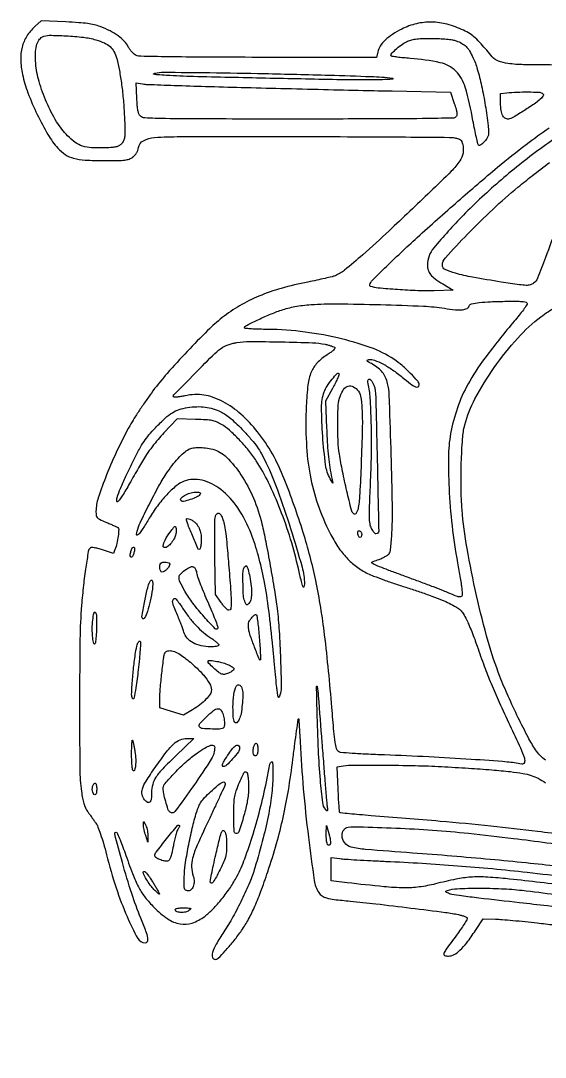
# Model space of a CAD drawing. Extents: x 127 to 1779, y 138 to 801.
# Drawn here: x 127 to 443, y 138 to 762 of the extents above; entities that cross this region are included whole.
import ezdxf

# ---------------------------------------------------------------- set-up
doc = ezdxf.new("R2010")
doc.units = 0
doc.header["$MEASUREMENT"] = 0

msp = doc.modelspace()

# ---------------------------------------------------------------- linework, layer by layer
at = {"color": 6}
for points in [[(448.122539, 735, -0.004775), (429.899762, 735.174022, -0.028283), (420.396607, 735.894301, -0.057857), (414.669115, 737.343258, -0.126603), (411, 739.936368, 0.003936), (404.265832, 747.74631, 0.026678), (400.706285, 751.396829, 0.046694), (397.653548, 753.724049, 0.028752), (393.686576, 755.894013, 0.045575), (383.913885, 759.483125, 0.06044), (374.541678, 760.805267, 0.063196), (365.458841, 759.8314, 0.056699), (356.545859, 756.61508, 0.029898), (350.964033, 753.4238, 0.045635), (346.595046, 749.95992, 0.05471), (343.581323, 746.381337, 0.097379), (342.099375, 742.841364), (341.413976, 739.5), (270.456988, 739.598615, -0.000904), (237.706629, 739.703325, -0.002854), (215.75923, 739.938441, -0.001341), (199.471386, 740.249602, -0.092116), (196.79088, 740.808322, -0.073678), (195.577517, 741.529557, -0.03567), (194.259025, 742.769488, -0.033569), (193.009405, 744.32216, -0.034718), (191.994226, 746.011318, 0.074402), (189.597412, 749.36668, 0.045564), (185.905576, 752.545873, 0.038813), (181.030462, 755.483255, 0.025789), (175.048828, 758.105276, 0.033545), (171.565973, 759.161647, 0.022863), (167.494253, 759.909743, 0.016306), (162.154035, 760.463763, 0.005813), (154.5, 760.916948), (139.5, 761.630183), (135.665266, 758.065092, 0.066698), (130.916806, 752.295545, 0.076591), (128.123699, 745.73569, 0.069938), (127.286191, 738.153097, 0.044736), (128.340644, 729.338082, 0.038851), (131.587364, 718.302419, 0.021055), (137.176976, 705.296128, 0.020932), (143.66614, 693.126071, 0.050793), (149.683582, 684.928477, 0.064653), (154.111255, 681.146132, 0.078642), (159.084345, 678.9201, 0.052219), (165.988812, 677.808942, 0.013806), (177.175012, 677.5, 0.003469), (185.886843, 677.560441, 0.026504), (189.972077, 677.834034, 0.057843), (192.53177, 678.448036, 0.072635), (194.675012, 679.607783, 0.048279), (195.927561, 680.745736, 0.049447), (196.927411, 682.094247, 0.048962), (197.650854, 683.62558, 0.045585), (198.084064, 685.305379, -0.235829), (201.084175, 689.468164, -0.103672), (207.794688, 691.37248, -0.01719), (223.316926, 691.924191, -0.000445), (292.872445, 691.94237, -0.000711), (328.277984, 691.869775, -0.001112), (358.74126, 691.696252, -0.000284), (385.364185, 691.470283, -0.041694), (388.438226, 691.185448, -0.02719), (390.600483, 690.67894, -0.102147), (391.824699, 690.029012, -0.116381), (392.60549, 688.996442, -0.040564), (393.221699, 687.224243, -0.105602), (393.444584, 682.059014, -0.108642), (391.52793, 677.311889, -0.046366), (386.371435, 671.100097, -0.005691), (373.734145, 658.749786, -0.002121), (348.981554, 635.30408, -0.007917), (333.121902, 620.874648, -0.009811), (322.153832, 611.584535, -0.077781), (316.42553, 608.244463, -0.032459), (314.585849, 607.659738, -0.003801), (310.394937, 606.655239, -0.004545), (305.385942, 605.542725, -0.003705), (300.004044, 604.440234, 0.019758), (284.062872, 600.637722, 0.030163), (270.632652, 595.977769, 0.033592), (259.006544, 590.1967, 0.035897), (248.528337, 583.022548, 0.026717), (239.718236, 575.208552, 0.008548), (227.469381, 562.695502, 0.008797), (215.39761, 549.475811, 0.019885), (206.847982, 538.961073, 0.008244), (203.171991, 533.881364, 0.005897), (199.222001, 528.084693, 0.005956), (195.58836, 522.470792, 0.012694), (192.943237, 518.029372, 0.017902), (185.597854, 503.77996, 0.015813), (178.959814, 488.445839, 0.014544), (173.929979, 474.573118, 0.075449), (172.570071, 466.561103, 0.033302), (172.693604, 464.045204, 0.157863), (173.285673, 462.750071, 0.099351), (174.667448, 461.740862, 0.009227), (178.555842, 460.030864, -0.003668), (180.952571, 459.008507, -0.004687), (183.14468, 458.029824, -0.003664), (184.966309, 457.179778, -0.039165), (185.67347, 456.772793, -0.261891), (186.271094, 455.560498, -0.017931), (185.913524, 451.603889, -0.025088), (185.141516, 447.266667, -0.034265), (183.988569, 443.469935), (183.105357, 441.146911), (176.555614, 443.276391, 0.012554), (173.692959, 444.128264, 0.027512), (171.457075, 444.602767, 0.032549), (169.809188, 444.749876, 0.205147), (169.043355, 444.443355, 0.155017), (167.946483, 442.325156, 0.005348), (166.449305, 433.019929, 0.009808), (165.027119, 422.075097, 0.007396), (163.878841, 410, 0.016939), (162.935371, 389.568302, 0.00294), (162.688418, 350.915233, 0.002114), (162.834767, 311.580003, 0.032466), (163.821962, 298.054563, 0.013246), (164.504439, 293.937135, 0.026558), (165.300175, 290.738919, 0.033172), (166.272455, 288.181289, 0.045925), (167.494041, 286.054563, 0.000097), (168.63045, 284.440191, 0.000057), (169.985817, 282.516028, 0.000057), (171.33818, 280.597065, 0.000099), (172.464436, 279, -0.058493), (173.752214, 276.62897, -0.013685), (175.319619, 272.379062, -0.012234), (177.045035, 266.83069, -0.006828), (178.886849, 260, 0.016646), (184.7155, 239.957467, 0.024277), (191.277257, 222.777427, 0.020679), (197.698274, 209.644163, 0.275334), (202.136001, 207, 0.289703), (203.478661, 207.849219, 0.155289), (203.752366, 209.868218, 0.046986), (202.650248, 213.893072, 0.006888), (199.54865, 221.773669, -0.018692), (194.101251, 236.634534, -0.010155), (188.47037, 255.254872, -0.006125), (183.841212, 272.579331, -0.762198), (185.103015, 273.296985, -0.099696), (185.60518, 272.541546, -0.002794), (187.071535, 268.895068, -0.005611), (188.730952, 264.559334, -0.003814), (190.526306, 259.589788, 0.007853), (195.124693, 247.176145, 0.031505), (198.523857, 239.831477, 0.043904), (202.216353, 234.246765, 0.027353), (207.43427, 228.376561, 0.046061), (215.734182, 221.422342, 0.107472), (223.188865, 218.34735, 0.127243), (230.425331, 218.898523, 0.078974), (237.997887, 222.906234, 0.040754), (242.917576, 227.272326, 0.021238), (248.335015, 233.436477, 0.020888), (253.425878, 240.320271, 0.028433), (257.383265, 246.949912, 0.032252), (262.082402, 257.5631, 0.013511), (267.080712, 272.38163, 0.012912), (271.760797, 289.130728, 0.013145), (275.539487, 306, -0.003556), (277.25961, 314.434356, -0.185102), (278.14771, 315.806721, -0.603905), (278.857837, 315.458251, -0.006275), (278.96557, 308.5, -0.028003), (278.367983, 297.248, -0.02), (276.494835, 284.773573, -0.016307), (273.187777, 270.098613, -0.008462), (268.155737, 252, -0.027126), (265.091979, 243.403086, -0.014074), (260.394512, 233.016377, -0.0139), (254.920551, 222.519163, -0.019533), (249.42141, 213.5, 0.015469), (244.842128, 206.125011, 0.057054), (242.655495, 201.104182, 0.15325), (242.676642, 198.238057, 0.325652), (244.375946, 197, 0.198499), (246.162456, 197.738333, 0.011231), (250.387326, 202.143331, 0.016603), (255.061262, 207.593617, 0.013966), (259.651075, 213.659724, 0.02763), (263.853415, 220.295208, 0.021303), (267.708986, 227.947688, 0.017127), (271.603489, 237.425874, 0.008324), (275.956988, 249.773782, 0.011048), (281.210711, 266.744466, 0.014629), (285.194301, 282.419455, 0.014183), (288.342471, 298.679392, 0.009462), (291.064157, 317.454209, -0.001079), (292.241634, 326.661266, -0.00176), (293.284869, 334.466113, -0.000204), (294.242174, 341.419955, -0.16348), (294.395917, 341.729251, -0.64128), (294.535395, 341.677538, -0.000784), (294.824622, 337.762545, -0.003798), (295.117925, 333.226987, -0.002204), (295.404807, 327.775042, 0.009806), (297.319055, 299.573442, 0.008943), (300.381772, 270.587186, 0.00509), (303.884715, 244.47162, 0.108427), (306.615823, 237.205365, 0.100138), (308.578303, 235.202232, 0.082734), (311.298735, 233.95147, 0.037807), (315.894638, 233.066275, 0.005324), (325.5, 232.063221, -0.005472), (340.924679, 230.44786, -0.002162), (362.10267, 227.902539, -0.00146), (382.895706, 225.250548, -0.018115), (390.75, 223.93461, -0.020807), (392.761528, 223.434172, -0.031422), (394.457812, 222.818312, -0.032254), (395.697638, 222.179802, -0.263543), (396, 221.645995, -0.139804), (395.775184, 220.857672, -0.004978), (394.069319, 218.170163, -0.008851), (391.945816, 215.020703, -0.006047), (389.42747, 211.515629, 0.00231), (383.16776, 202.93923, 0.064869), (381.855169, 200.51539, 0.415815), (382.348463, 199.414811, 0.090571), (384.619652, 199, 0.125324), (388.021727, 199.86633, 0.064708), (391.598353, 202.462794, 0.042272), (395.704135, 207.058685, 0.014521), (400.860215, 214.348599), (405.612952, 221.5), (413.056476, 221.237291, -0.011131), (417.045014, 221.007541, -0.002886), (423.45409, 220.457763, -0.002934), (430.754147, 219.745863, -0.002989), (438, 218.952487, 0.000329), (448.24416, 217.77563, 0.000053), (468.198875, 215.498685, 0.000059), (491.69605, 212.822849, 0.000052)], [(468.290126, 703.842675, 0.01601), (441.704261, 685.856564, 0.020317), (416.474002, 665.972434, 0.022019), (393.637147, 644.607643, 0.018184), (375.792615, 624.997571, 0.177307), (372, 614.63873, 0.079686), (372.49205, 611.570892, 0.092127), (373.914238, 608.97873, 0.06395), (376.623597, 606.416328, 0.020229), (381.260427, 603.31607), (387.5, 599.5), (376, 599.181005, -0.016079), (366.192832, 599.224398, -0.008407), (353.995455, 599.876286, -0.005887), (342.372011, 600.831322, -0.065232), (337.836524, 601.86477, -0.347451), (337.29272, 602.756376, -0.134121), (337.877952, 604.189158, -0.032892), (340.186993, 606.820841, -0.003295), (346.145726, 612.695095, -0.008517), (365.88961, 631.260112, -0.004849), (390.354921, 653.062317, -0.004751), (414.246306, 673.543769, -0.013332), (431.481841, 687.269993, -0.010904), (445.267473, 697.196583, -0.004914)], [(449.923365, 638.008976, -0.006648), (443.054332, 619.17028, -0.006067), (438.160552, 606.740386, -0.136402), (435.821247, 603.715864, -0.091634), (433.786979, 602.711609, -0.078726), (431.414294, 602.428678, -0.026938), (427.376762, 602.802428, -0.001991), (416.40219, 604.462765, -0.005982), (399.159706, 607.353323, -0.024337), (388.799212, 609.743407, -0.037279), (382.584652, 612.011292, -0.294702), (381, 614.466355, -0.187739), (382.792534, 619.072092, -0.006573), (396.165737, 633.270929, -0.012739), (411.332171, 648.176096, -0.014853), (426.5, 661.520407, -0.007354), (434.983322, 668.340186, -0.004181), (445.433912, 676.351711, -0.003861)], [(443.006189, 316.782003, -0.081915), (437.08736, 323.107035, -0.025756), (432.589799, 330.656806, -0.008121), (426.645417, 342.372951, -0.00829), (420.627642, 355.265657, -0.011274), (415.657346, 367.10139, -0.025636), (408.576923, 388.200504, -0.012289), (401.563721, 415.905084, -0.012302), (395.855128, 444.247761, -0.022859), (392.852077, 467.5, -0.017862), (392.243089, 480.445098, -0.010787), (392.401014, 495.801719, -0.009883), (393.142229, 510.147483, -0.043583), (394.477297, 518.5, -0.062874), (400.615584, 534.270013, -0.029177), (412.216953, 552.9769, -0.029063), (426.305719, 570.703065, -0.048479), (440.315846, 583.604989, -0.030162), (448.971773, 589.363775, -0.095783)], [(465.668987, 226.605309, 0.000303), (444.154411, 229.126511, 0.000643), (427.5, 231.046244, -0.00055), (402.849988, 233.882959, -0.005431), (392.49756, 235.19996, -0.010571), (386.653305, 236.134353, -0.078314), (384, 237.060978, -0.014939), (383.150091, 237.550065, -0.260339), (383, 237.818789, -0.298726), (383.158599, 238.060559, -0.018355), (384, 238.389755, -0.073133), (389.97396, 239.540069, -0.010155), (402.623974, 239.842612, -0.01236), (416.532218, 239.548884, -0.016982), (429, 238.551889, -0.004586), (449.062881, 236.073085, -0.000275), (509.443759, 228.016292, -0.000055), (575.551534, 219.150967, -0.027725)], [(471.5, 269.479301, 0.003251), (438.267252, 273.901944, 0.005383), (410.160873, 277.149503, 0.004753), (379.667059, 280.04787, 0.001938), (338.154124, 283.433693, -0.002264), (331.086334, 284.014779, -0.003619), (325.055101, 284.582154, -0.000807), (319.779341, 285.125609, -0.171949), (319.323997, 285.342669, -0.177947), (319.117369, 285.789443, -0.001504), (318.815751, 289.649665, -0.005058), (318.525701, 294.115853, -0.003208), (318.273812, 299.324769), (317.707878, 312.822617), (320.103939, 313.275127, -0.04557), (325.93529, 313.834189, -0.002314), (345.008563, 313.831797, -0.004156), (364.650007, 313.575152, -0.007823), (380.5, 312.988047, -0.003008), (396.760073, 312.032716, -0.004749), (410.693182, 310.997003, -0.005343), (421.963923, 309.930074, -0.017062), (429.445627, 308.881922, -0.032139), (434.436176, 307.673522, -0.044863), (438.678784, 305.922198, -0.03788), (443.037286, 303.208563, -0.015822)], [(450.5, 252.935418, 0.003617), (431.379759, 255.026588, 0.002539), (409.827996, 257.115523, 0.002397), (386.749836, 259.122645, 0.002204), (363, 260.968148, -0.002119), (334.740359, 263.159242, -0.040474), (326.024312, 264.588395, -0.169544), (322.214631, 267.08068, -0.1567), (320.631329, 271.490455, -0.160455), (321.607248, 274.829401, -0.210496), (324.279605, 276.479996, -0.042822), (330.695576, 276.818896, -0.001888), (353.024486, 276.001356, -0.007659), (375.064945, 274.772601, -0.007927), (396.805818, 272.879329, -0.005715), (423.782448, 269.786567, -0.001805), (464, 264.561883, 0.000367)], [(456.115794, 241.293381, 0.005413), (419.079267, 245.575251, 0.01241), (406.860301, 246.54819, 0.032234), (398.036421, 246.46167, 0.031531), (389.186443, 245.23896, 0.011438), (376.81878, 242.431645, -0.02855), (367.105464, 240.573683, -0.036101), (357.980405, 240.027877, -0.021727), (345.828902, 240.707552, -0.004111), (323.75, 243.091206), (314, 244.224992), (314, 251.22772), (314, 258.230447), (319.25, 257.615409, 0.012955), (322.474034, 257.322152, 0.001576), (329.567187, 256.8843, 0.001869), (338.000293, 256.422025, 0.00154), (347, 255.990198, -0.003871), (368.77231, 254.843742, -0.004128), (390.062478, 253.380833, -0.004179), (411.071471, 251.586131, -0.004208), (432, 249.444166, -0.004436), (457.000964, 246.447866, -0.000411)]]:
    msp.add_lwpolyline(points, format="xyb", dxfattribs=at)
for points in [[(172.494417, 750.148847, -0.034111), (177.639269, 748.277844, -0.078831), (181.082272, 746.04991, -0.089675), (183.400239, 743.064856, -0.054643), (185.028458, 738.894313, -0.020729), (186.628254, 731.792939, -0.012015), (187.988454, 723.15016, -0.011292), (189.030211, 713.673417, -0.010741), (189.663981, 704, -0.003383), (189.97, 695.771877, -0.030156), (189.861812, 692.152802, -0.070588), (189.335465, 689.916128, -0.078275), (188.217214, 688.000093, -0.065498), (186.760107, 686.627716, -0.089803), (185.138297, 685.853219, -0.048608), (182.676275, 685.432463, -0.00777), (177.794886, 685.155956, -0.023768), (169.942236, 685.206858, -0.06446), (164.477996, 686.216725, -0.076774), (160.015516, 688.454069, -0.04542), (155.483607, 692.339654, -0.057455), (148.892801, 700.893974, -0.032105), (142.845709, 712.580587, -0.031997), (138.298637, 725.06286, -0.052943), (136.29751, 736.086062, -0.026231), (136.170662, 742.028086, -0.054119), (136.814906, 746.625092, -0.074427), (138.188313, 749.910537, -0.138759), (140.281802, 751.862814, -0.120028), (144.441399, 752.862415, -0.012522), (154.550702, 752.578117, -0.01658), (164.951806, 751.678104, -0.040304)], [(389.316196, 749.551188, -0.040451), (392.7223, 748.016044, -0.069034), (395.216946, 746.150336, -0.061912), (397.281935, 743.528456, -0.026634), (399.381645, 739.593905, -0.039568), (401.999785, 732.592839, -0.014968), (404.573798, 722.462847, -0.014089), (406.841343, 710.718082, -0.012705), (408.533966, 698.452944, -0.012719), (408.850348, 694.795562, -0.069955), (408.694819, 692.826661, -0.091046), (408.015537, 691.220467, -0.029462), (406.466542, 689.142607, -0.024733), (405.294437, 687.88182, -0.049495), (404.231936, 687.034036, -0.072704), (403.370942, 686.639786, -0.273975), (402.818925, 686.781075, -0.136811), (402.38312, 687.553896, -0.003498), (401.445374, 691.478684, -0.007197), (400.435672, 696.143977, -0.00482), (399.409292, 701.50665, 0.024246), (394.734124, 721.659914, 0.128831), (389.036464, 731.324742, 0.144331), (379.672303, 736.381983, 0.033141), (361.693636, 738.956698, -0.004925), (357.507288, 739.316917, -0.007491), (353.879301, 739.720068, -0.003347), (350.811939, 740.128402, -0.163011), (350.266538, 740.400128, -0.394079), (350.226081, 741.568473, -0.025383), (352.807316, 744.24688, -0.031156), (356.107768, 746.975437, -0.042248), (359.415348, 748.976516, -0.041958), (362.031105, 750.008482, -0.040389), (364.81596, 750.60546, -0.026527), (368.542655, 750.894457, -0.007067), (374.5, 750.955319, -0.009638), (379.247211, 750.845195, -0.013006), (383.532598, 750.55128, -0.013983), (387.073349, 750.115526, -0.048078)], [(312.8329, 728.898545, -0.002712), (338.203665, 728.064719, -0.017614), (350.948608, 727.126268, -0.920568), (350.93001, 726.412628, -0.012792), (339, 726.042283, -0.005884), (317.470365, 726.178282, -0.0009), (274.596667, 727.030881, -0.000716), (231.193077, 728.034318, -0.009238), (215, 728.731391, -0.003132), (209.668207, 729.093229, -0.030401), (207.424719, 729.397515, -0.594915), (207.31747, 729.74195, -0.148797), (208, 730.118267, -0.054021), (213.351288, 730.657998, -0.001054), (241.003371, 730.394593, -0.002456), (273.923331, 729.849849, -0.001493)], [(260, 721.53707, 0.000382), (283.82995, 720.925312, 0.000304), (309.548585, 720.300368, 0.000307), (333.379126, 719.750447, 0.000773), (350.739863, 719.387354), (385.979725, 718.704846), (388.187467, 711.850028, -0.008742), (389.274693, 708.260403, -0.03968), (389.702754, 706.118967, -0.075308), (389.657371, 704.716895, -0.151808), (389.147806, 703.747605, -0.194493), (387.473807, 703.037305, -0.00098), (368.938365, 702.756677, -0.002751), (342.274443, 702.551974, -0.000544), (294.486182, 702.5, -0.000341), (236.263014, 702.539722, -0.004345), (214.398506, 702.759556, -0.005429), (201.925274, 703.128891, -0.188318), (199.285981, 704.284607, -0.098971), (198.39124, 705.625319, -0.049189), (197.798913, 707.589529, -0.030451), (197.405209, 710.516529, -0.008469), (197.146569, 715.139979), (196.793138, 724.210745), (200.646569, 723.607511, 0.029622), (203.534713, 723.329226, 0.00049), (219.67118, 722.750485, 0.001268), (238.452038, 722.143025, 0.000842)], [(440.960237, 718.045737, -0.066511), (441.652036, 717.466794, -0.223068), (441.823443, 716.916973, -0.131471), (441.534366, 716.229776, -0.018985), (440.548497, 715.053589, -0.057682), (437.79364, 712.637406, -0.007389), (431.246176, 708.253668, -0.007212), (424.566772, 704.058738, -0.060838), (421.335007, 702.596748, -0.192046), (419.158479, 702.762846, -0.15277), (417.434684, 704.397408, -0.090027), (416.34233, 707.594906, -0.037424), (416, 712.162141), (416, 717.879269), (419.75, 718.271532, -0.01677), (425.844335, 718.703048, -0.01195), (432.687657, 718.793751, -0.007048), (439.061504, 718.636027, -0.132049)], [(432, 591.533982, -0.152167), (431.712646, 590.611638, -0.006543), (429.723437, 587.808242, -0.010669), (427.219365, 584.52483, -0.00735), (424.25, 580.909276, 0.01242), (407.870801, 560.548185, 0.032365), (397.449736, 544.912922, 0.041831), (390.748226, 530.662295, 0.038488), (386.288266, 515.095068, 0.045643), (384.694357, 500.776455, 0.01701), (384.98568, 480.517628, 0.016368), (386.828604, 457.85135, 0.016685), (390.143341, 435.5, -0.002464), (390.952684, 430.940235, -0.002406), (391.723754, 426.335938, -0.002369), (392.362264, 422.286154, -0.009021), (392.703117, 419.75, -0.035442), (392.858811, 416.269261, -0.323029), (391.990723, 415.129833, -0.168429), (390.088429, 415.203822, -0.010775), (384.87443, 417.3724, 0.010783), (381.725174, 418.682165, 0.00182), (375.644364, 421.0332, 0.00199), (368.476894, 423.741772, 0.001768), (361, 426.503241, -0.00158), (353.734602, 429.183503, -0.002164), (347.212981, 431.645028, -0.001398), (341.74932, 433.751834, -0.025402), (340.044191, 434.51662, -0.033826), (338.675603, 435.337071, -0.453185), (338.617572, 435.852437, -0.119923), (339.39173, 436.374398, -0.004035), (342.885802, 437.635779, 0.024692), (344.993178, 438.496492, 0.026843), (346.94558, 439.539885, 0.027682), (348.505406, 440.606613, 0.105104), (349.267392, 441.5, 0.092125), (349.714032, 442.879995, 0.007243), (350.158094, 446.73125, 0.009658), (350.535034, 451.374981, 0.007239), (350.777119, 456.5, 0.013339), (350.880625, 473.614323, 0.002637), (350.086173, 504.28034, 0.0012), (349.003522, 536.515581, 0.049471), (348.066528, 543.422606, 0.047368), (346.82679, 547.061435, 0.061618), (344.999808, 550.067496, 0.058683), (342.418438, 552.643576, 0.038011), (338.911416, 554.997594, -0.006131), (336.412544, 556.453119, -0.094944), (335.674841, 557.111996, -0.482157), (335.780591, 557.533018, -0.071138), (336.756379, 557.81798, -0.125655), (340.145268, 557.450876, -0.032236), (345.212523, 555.173656, -0.029817), (350.996798, 551.655713, -0.0228), (356.885852, 547.163662, 0.010569), (361.794085, 543.226242, 0.05666), (364.727652, 541.460794, 0.210262), (366.268668, 541.439121, 0.301239), (367, 542.542841, 0.179832), (366.139408, 544.858227, 0.016445), (361.904975, 549.453004, 0.021881), (356.83848, 554.168634, 0.029264), (351.82955, 557.954987, 0.061768), (337.608807, 565.096354, 0.029058), (317.835303, 570.866113, 0.027554), (295.522678, 574.712678, 0.028914), (273.279859, 576, -0.007278), (268.780097, 576.065499, -0.014002), (265.180077, 576.271331, -0.008299), (262.357979, 576.55937, -0.379971), (262, 576.96242, -0.282636), (262.737413, 578.162739, -0.005389), (269.580495, 581.537925, -0.012935), (277.020307, 584.874345, -0.015591), (284.177573, 587.605368, -0.02096), (288.057031, 588.769087, -0.017194), (292.284678, 589.69288, -0.015848), (296.912941, 590.387894, -0.012192), (302, 590.862249, -0.01943), (317.661189, 591.328158, -0.004636), (343.717723, 590.848988, -0.004092), (369.652788, 589.91899, -0.028374), (382.296578, 588.640683, 0.014827), (388.810772, 587.803347, 0.049284), (393.123264, 587.804652, 0.087387), (395.836351, 588.56465, 0.203125), (397.206146, 590.118438, -0.266034), (398.514752, 591.287233, -0.02193), (403.198274, 592.067817, -0.020324), (410.009201, 592.618338, -0.007277), (419.75, 592.866387, -0.003974), (426.362421, 592.885953, -0.025844), (429.683793, 592.697545, -0.057755), (431.463094, 592.292694, -0.318038)], [(310.458805, 567.01545, -0.012579), (312.423033, 566.554404, -0.015605), (314.2237, 566.023112, -0.013961), (315.692628, 565.493495, -0.103224), (316.312039, 565.087961, -0.371471), (316.354311, 564.518167, -0.04205), (315.429813, 563.466944, -0.033103), (313.881626, 562.164988, -0.015987), (311.744536, 560.699577, 0.056321), (305.646919, 555.75233, 0.096626), (302.049731, 550.309488, 0.069284), (300.076472, 542.677228, 0.017989), (299.07693, 530, 0.022704), (299.136964, 507.685845, 0.034038), (301.393587, 488.343005, 0.036867), (306.049885, 470.689576, 0.0345), (313.328893, 453.5, 0.02881), (318.159567, 445.201001, 0.041428), (323.420599, 438.52689, 0.045237), (329.305687, 433.259942, 0.046259), (336, 429.18172, 0.021969), (339.608068, 427.610206, 0.005268), (345.73125, 425.331189, 0.005402), (352.823442, 422.862488, 0.005328), (360, 420.535823, -0.006625), (367.24963, 418.16466, -0.00629), (374.561028, 415.56241, -0.006258), (380.968183, 413.09916, -0.021995), (384.994989, 411.28381, -0.012262), (389.496978, 408.870702, -0.059414), (391.826952, 407.153078, -0.068896), (393.523205, 405.052396, -0.019905), (395.534427, 401.387491, -0.014443), (396.936653, 398.35578, -0.005919), (398.671075, 394.166081, -0.005851), (400.428595, 389.620702, -0.007457), (401.937196, 385.387491, 0.006705), (406.194719, 373.383657, 0.009591), (410.316157, 362.864792, 0.008683), (415.14017, 351.764982, 0.004291), (421.631244, 337.829968, -0.003727), (428.002483, 324.192391, -0.033527), (430.340511, 318.028937, -0.153999), (430.313524, 315.345696, -0.384398), (428.75, 314.448043, 0.033394), (419.974342, 315.73875, 0.003144), (398.242523, 317.327577, 0.004112), (372.788115, 318.81758, 0.0036), (346.157067, 319.96465, -0.003088), (335.231819, 320.424037, -0.006236), (326.631734, 320.946456, -0.002898), (319.726724, 321.492663, -0.153179), (318.511674, 321.990312, -0.150928), (317.324396, 323.808517, -0.032217), (316.511653, 327.539742, -0.015409), (315.720845, 334.139987, -0.001929), (314.503469, 348.5, 0.009367), (310.134267, 392.289909, 0.021802), (304.824184, 424.826607, 0.025125), (297.237244, 453.85886, 0.017172), (285.860846, 486, 0.034596), (278.702286, 501.061064, 0.039436), (269.800411, 514.307789, 0.042679), (259.725733, 524.996662, 0.061537), (249.062766, 532.397677, 0.032732), (243.060964, 535.066312, 0.049606), (237.534969, 536.499808, 0.051616), (232.000677, 536.785316, 0.039399), (225.98324, 535.996443, -0.01091), (223.627562, 535.550008, -0.016147), (221.544006, 535.270859, -0.011307), (219.83334, 535.136675, -0.213421), (219.34251, 535.324157, -0.411003), (219.336034, 536.50451, -0.001028), (232.191815, 549.591625, -0.003735), (244.158886, 561.544116, -0.055994), (248.791784, 565.180332, -0.038631), (250.432033, 566.026669, -0.018204), (252.662149, 566.873025, -0.017917), (255.07403, 567.594037, -0.024077), (257.305754, 568.061577, -0.040557), (265.111836, 568.666164, -0.003976), (284.006602, 568.444585, -0.003872), (302.928571, 567.925568, -0.042582)], [(314.909041, 540.451853), (310.694854, 532.773388), (311.345045, 516.636694, 0.004797), (311.840274, 506.713612, 0.01092), (312.44963, 499.234883, 0.013484), (313.283713, 492.860195, 0.013236), (314.464353, 486.5), (315.103817, 483.5), (313.567479, 486.159328, -0.098316), (310.750138, 494.442029, -0.0153), (308.992679, 511.736766, -0.015931), (308.317413, 529.12606, -0.086838), (309.87069, 538.380708, -0.061306), (311.59295, 541.839579, -0.02636), (314.665096, 545.990412, -0.022566), (317.756946, 549.410842, -0.559271), (318.775596, 549.173213, -0.178651), (318.753102, 548.46657, -0.007978), (317.783193, 546.181119, -0.012579), (316.498508, 543.469615, -0.008582)], [(339.039993, 543.925273, -0.116227), (340.785202, 537.364353, -0.001682), (341.808401, 496.76925, -0.000786), (342.661652, 454.66684, -0.419699), (341.02568, 453, -0.193443), (340.547414, 453.192227, -0.030188), (339.842631, 453.954687, -0.029864), (339.082912, 455.005375, -0.022016), (338.366472, 456.25, -0.081887), (337.464069, 459.020602, -0.033149), (337.125004, 462.991231, -0.014279), (337.190218, 469.75388, -0.00163), (337.822663, 485, 0.008315), (338.321023, 502.738128, 0.009028), (338.207114, 520.002911, 0.00874), (337.583752, 534.789117, 0.040511), (336.386329, 543.25, -0.062834), (336.199853, 545.185154, -0.334772), (336.823193, 545.963075, -0.284554), (337.868012, 545.633828, -0.054973)], [(329.822465, 539.688977, -0.145252), (331.762469, 535.828812, -0.031392), (332.625056, 528.325057, -0.01889), (332.792361, 516.301127, -0.003943), (332.122935, 495.222802, -0.003342), (331.28973, 477.246737, -0.025184), (330.411997, 468.784794, -0.09556), (329.17772, 465.342217, -0.492289), (327.460981, 465.133335, -0.134479), (326.291605, 467.225859, -0.002916), (323.527188, 478.700228, -0.007401), (320.92589, 490.567801, -0.011112), (319.040959, 501, -0.028051), (318.269582, 508.653806, -0.011567), (318.048406, 519.073784, -0.01012), (318.271749, 529.155541, -0.056194), (319.104966, 534.5, -0.062317), (321.006315, 539.107166, -0.152165), (323.656056, 541.590087, -0.202847), (326.706088, 541.74465, -0.117278)], [(247.704159, 526.392519, -0.040978), (250.545238, 524.731985, -0.022425), (253.744615, 522.271027, -0.018443), (257.373273, 518.974997, -0.010329), (261.548553, 514.719279, -0.011055), (266.204124, 509.549304, -0.024712), (269.452284, 505.377635, -0.0263), (272.150079, 501.07045, -0.014256), (275.028716, 495.5204, -0.026322), (281.779553, 479.433538, -0.009693), (289.650101, 456.099288, -0.007298), (296.579498, 432.990815, -0.069295), (298, 422.790312, -0.082712), (297.71026, 421.050794, -0.69886), (297.182867, 421.039834, -0.034469), (296.165285, 424.297703, -0.003564), (294.357025, 432.136823, 0.020007), (289.653932, 449.845689, 0.018395), (283.43419, 467.633153, 0.01915), (276.334135, 483.903819, 0.03175), (268.983743, 496.94529, 0.027187), (264.400676, 503.216872, 0.019638), (258.658054, 509.702511, 0.019775), (252.805977, 515.346173, 0.049082), (248, 518.847643, 0.03413), (245.104943, 520.293995, 0.051146), (242.401709, 521.109175, 0.032933), (238.825994, 521.557898, 0.006726), (232.454863, 521.848267), (221.409726, 522.202846), (213.454863, 513.772805, 0.015198), (209.932988, 509.805665, 0.011728), (206.330719, 505.27897, 0.011919), (203.045376, 500.724171, 0.019321), (200.5, 496.685807, 0.000004), (198.223853, 492.744828, 0.000003), (195.5, 488.02853, 0.000003), (192.77615, 483.312128, 0.000004), (190.5, 479.370804, -0.008507), (188.377314, 475.835426, -0.024414), (186.745383, 473.483272, -0.045172), (185.627976, 472.273323, -0.583094), (185.162897, 472.427928, -0.130844), (185.327497, 474.912936, -0.01448), (187.326371, 480.29995, -0.013812), (190.515984, 487.600919, -0.005427), (195.29597, 497.487109, -0.009696), (198.674349, 503.966762, -0.023644), (201.475637, 508.563824, -0.027023), (204.460415, 512.501631, -0.016843), (208.350949, 516.794225, -0.01339), (214.273284, 522.583399, -0.046469), (218.518541, 525.840081, -0.06231), (222.590754, 527.742524, -0.040368), (227.657533, 528.939002, -0.028881), (233.268439, 529.464902, -0.040537), (238.291879, 529.237079, -0.042655), (243.01111, 528.223268, -0.037554)], [(242.803014, 503.819383, -0.136024), (251.161562, 499.066134, -0.050026), (259.80963, 488.445367, -0.045406), (267.334581, 474.427382, -0.042764), (272.386038, 459, -0.009558), (274.678454, 448.341018, -0.003902), (277.403402, 433.773807, -0.003917), (279.912714, 419.092611, -0.009009), (281.514761, 408, -0.015492), (282.785104, 394.587986, -0.007586), (283.61368, 377.440247, -0.003831), (284.044433, 360.517417, -0.097621), (283.237145, 356, -0.026662), (282.651951, 354.70622, -0.574273), (282.313332, 354.68923, -0.108525), (282.032815, 355.429656, -0.003766), (281.605101, 358.5, -0.007048), (281.245325, 361.566629, -0.000861), (280.563387, 368.297684, -0.00102), (279.783232, 376.298171, -0.000841), (278.983082, 384.83254, 0.008406), (276.555182, 407.098616, 0.015983), (273.730728, 424.896265, 0.019388), (270.269475, 439.805064, 0.025299), (265.898773, 453.106268, 0.054154), (257.934839, 468.543886, 0.080837), (247.650047, 479.677336, 0.103213), (236.427512, 485.209319, 0.155509), (225.625013, 484.600893, 0.081663), (220.820897, 481.800424, 0.030975), (215.137471, 476.477359, 0.029279), (209.476843, 469.724766, 0.029124), (204.632881, 462.345547, -0.007257), (202.714512, 459.12457, -0.009041), (200.8353, 456.191211, -0.007588), (199.182882, 453.791466, -0.065983), (198.301717, 452.845547, -0.021793), (197.361504, 452.13749, -0.44123), (197.050632, 452.21001, -0.180498), (196.975818, 452.693907, -0.00691), (197.375106, 454.5, -0.052619), (199.178879, 459.655911, -0.006346), (204.467969, 470.484127, -0.008104), (210.206292, 481.419039, -0.02133), (214.772505, 489, -0.016654), (218.404863, 494.108615, -0.023792), (221.983415, 498.366119, -0.0273), (225.392939, 501.670007, -0.052986), (228.5, 503.837911, -0.08935), (230.955877, 504.665698, -0.03706), (234.462079, 504.921369, -0.033443), (238.539938, 504.643002, -0.027921)], [(235.060497, 476.572894, -0.114696), (233.0992, 475.082903, -0.026249), (229.189013, 473.571683, -0.021085), (225.199386, 472.449674, -0.259977), (223.734236, 472.865764, -0.394588), (223.687026, 474.264726, -0.077829), (225.797558, 476.033479, -0.058755), (229.044535, 477.50223, -0.077008), (232.257303, 478, -0.01003), (234.435731, 477.956294, -0.108113), (235.283716, 477.734783, -0.370529), (235.462949, 477.299006, -0.093581)], [(232.479181, 459.611728, -0.047341), (233.441015, 458.448207, -0.028948), (234.354858, 456.917769, -0.028864), (235.090752, 455.281778, -0.044916), (235.51072, 453.794548, -0.036054), (235.896467, 450.406543, -0.035159), (235.796766, 446.969278, -0.033661), (235.333147, 444.211982, -0.389041), (234.5, 443.64825, -0.262079), (233.789784, 444.199233, -0.001614), (230.543852, 451.981978, -0.00398), (227.572973, 459.335759, -0.075326), (227.018848, 461.75, -0.4685), (227.493269, 462.20983, -0.06679), (229.002384, 461.840743, -0.048113), (230.895611, 460.880486, -0.055018)], [(248.901547, 461.661572, -0.027525), (249.904124, 457.748407, -0.017673), (250.653106, 453.120008, -0.009421), (251.396521, 446.149502, -0.001656), (252.50356, 433.016766, -0.001799), (253.691324, 417.659532, -0.017972), (253.933911, 411.219466, -0.045348), (253.638901, 407.91068, -0.362548), (252.548041, 407, -0.173861), (251.79577, 407.269734, -0.024499), (250.556971, 408.395312, -0.025538), (249.17383, 409.930968, -0.019192), (247.808852, 411.75), (244.521623, 416.5), (244.152313, 438.749639, -0.002754), (244.055793, 447.453019, -0.003918), (244.073228, 455.187559, -0.002218), (244.167981, 461.709913, -0.056796), (244.401694, 463.464342, -0.123707), (245.255402, 465.056936, -0.313069), (246.471418, 465.336222, -0.170301), (247.812871, 464.163437, -0.05234)], [(220.001587, 451.003832, -0.03534), (219.382556, 449.764849, -0.020011), (218.471046, 448.355266, -0.0199), (217.433464, 447.001189, -0.030755), (216.423537, 445.928167, -0.134503), (214.059586, 444.677002, -0.510089), (213.011514, 445.603651, -0.101978), (214.141574, 449.259212, -0.032897), (217.211287, 454.060661, -0.005136), (219.237826, 456.754964, -0.097808), (220.025082, 457.446344, -0.451042), (220.504667, 457.286462, -0.064249), (220.821749, 456.155055, -0.050352), (220.870488, 455.055709, -0.0254), (220.721999, 453.674594, -0.024938), (220.421685, 452.249944, -0.033782)], [(332.5, 452.666667, -0.0969), (332.224593, 451.258916, -0.327961), (331.472893, 450.797437, -0.260961), (330.635199, 451.362897, -0.081662), (330.165853, 452.861382, -0.032267), (330.085969, 453.909629, -0.123735), (330.236947, 454.541143, -0.228017), (330.602657, 454.814307, -0.129446), (331.165853, 454.778049, -0.101455), (331.675837, 454.483358, -0.070385), (332.108094, 453.974385, -0.067041), (332.400135, 453.337022, -0.074078)], [(195.527124, 442.25205, -0.013105), (194.970527, 440.257323, -0.075465), (194.496155, 439.2727, -0.237084), (194.002979, 438.99967, -0.209341), (193.451332, 439.215335, -0.237127), (193.105652, 440.259348, -0.037596), (193.593261, 442.429033, -0.037154), (194.388944, 444.477483, -0.289187), (195.216816, 445, -0.270734), (195.565241, 444.796417, -0.100528), (195.746692, 444.235435, -0.060902), (195.738646, 443.361565, -0.028769)], [(217, 434.828741, -0.144822), (216.593558, 433.454925, -0.047984), (215.272706, 431.791767, -0.047882), (213.668432, 430.418343, -0.154291), (212.345012, 430, -0.296064), (211.502202, 430.546998, -0.073361), (211.036374, 432.210917, -0.06708), (211.050446, 434.100137, -0.162403), (211.666667, 435.333333, -0.162481), (212.852724, 435.925775, -0.058927), (214.7579, 435.97034, -0.063053), (216.466972, 435.587674, -0.316084)], [(233.269016, 428.729675, 0.048389), (233.786165, 426.766539, 0.005289), (235.453632, 422.400986, 0.006432), (237.565591, 417.238121, 0.005153), (239.968065, 411.732606, -0.005963), (242.310208, 406.341525, -0.008697), (244.233895, 401.532578, -0.004936), (245.735504, 397.460149, -0.134836), (245.820805, 396.32993, -0.603753), (244.365659, 395.892965, -0.011834), (237.652604, 403.06287, -0.018271), (230.837175, 411.282085, -0.034554), (226.074359, 418.446812, -0.01499), (223.074031, 424.104202, -0.132385), (222.532576, 426.854221, -0.190622), (223.566119, 429.018304, -0.037684), (226.991521, 431.749871, -0.053272), (229.548077, 433.118124, -0.211415), (231.286941, 433.062928, -0.196883), (232.496038, 431.721546, -0.04601)], [(265.068584, 427.25, -0.018459), (265.964683, 421.425064, -0.036422), (266.165414, 416.750663, -0.046899), (265.72951, 413.242641, -0.142973), (264.58738, 411.158809, -0.039957), (263.703687, 410.406096, -0.275855), (263.159274, 410.358429, -0.174641), (262.690228, 410.838278, -0.016226), (262.041096, 412.39191, -0.074711), (261.326711, 415.67624, -0.01084), (261.029272, 422.532813, -0.010161), (261.019978, 429.409595, -0.087078), (261.606989, 432.418213, -0.129169), (262.461913, 433.607364, -0.443935), (263.293125, 433.485953, -0.08855), (264.132671, 431.572767, -0.011831)], [(206.469709, 419.75, -0.017858), (205.197692, 412.41131, -0.02988), (203.545179, 406.371772, -0.037429), (201.844618, 402.367929, -0.50788), (200.50701, 402.159656, -0.246896), (200.229602, 403.052367, -0.001501), (201.853338, 411.689593, -0.005244), (203.452032, 419.604061, -0.039794), (204.537441, 423.25, -0.079928), (205.5163, 424.926747, -0.529934), (206.316696, 424.853107, -0.134587), (206.746978, 423.070677, -0.02631)], [(224.659542, 408.31805, 0.021983), (228.565852, 402.765169, 0.025666), (232.759855, 397.869272, 0.027209), (237.183587, 393.692118, 0.032803), (241.778685, 390.294019, -0.016752), (243.759746, 388.925082, -0.027192), (245.334119, 387.618962, -0.025812), (246.423651, 386.500452, -0.329791), (246.469668, 385.950922, -0.181046), (245.992016, 385.580971, -0.027089), (244.793899, 385.279333, -0.027529), (243.276698, 385.069508, -0.020598), (241.590206, 385, -0.053873), (235.853199, 385.619939, -0.072001), (230.95634, 387.457749, -0.084688), (227.387632, 390.295332, -0.121982), (225.506689, 393.84483, 0.024984), (225.070101, 395.284258, 0.005657), (224.180418, 397.678655, 0.005846), (223.089344, 400.420179, 0.005646), (221.922081, 403.167613, -0.016191), (218.906124, 410.704136, -0.212309), (219.111982, 413.634947, -0.540811), (220.760329, 413.784939, -0.025237)], [(172.90032, 397.75, -0.007513), (172.80971, 394.408159, -0.00837), (172.619974, 391.189062, -0.007828), (172.369685, 388.454344, -0.04291), (172.085926, 387, -0.743274), (171.330873, 386.989449, -0.05054), (170.636378, 390.322788, -0.023441), (170.303999, 396.092825, -0.035653), (170.608019, 401.102753, -0.020028), (171.38328, 405.56728, -0.658712), (172.179621, 405.723623, -0.143271), (172.845718, 403.680145, -0.010645)], [(270.827378, 390.5, -0.002277), (271.186629, 385.494416, -0.003677), (271.441679, 381.230099, -0.000722), (271.632732, 377.482843, -0.208875), (271.524837, 377.198211, -0.543012), (270.885963, 377.326579, -0.002595), (267.984936, 384.753319, -0.007835), (265.419671, 391.747575, -0.044354), (264.448943, 395.593928, -0.029506), (264.238014, 397.70534, -0.068298), (264.390096, 399.287799, -0.072296), (264.954592, 400.715448, -0.036426), (266.040386, 402.324213, -0.029909), (266.947111, 403.344946, -0.049596), (267.837816, 404.073464, -0.067582), (268.585824, 404.436177, -0.288142), (269.046099, 404.32132, -0.156809), (269.391017, 403.614662, -0.003706), (269.894704, 399.922513, -0.007812), (270.38989, 395.541358, -0.005181)], [(197.995447, 371.217145, -0.006306), (196.565278, 360.301428, -0.028866), (195.291869, 354.038937, -0.699217), (194.54207, 353.969703, -0.109438), (194.030409, 356.210781, -0.021742), (194.25341, 362.231371, -0.006498), (195.111363, 371.380972, -0.006003), (196.185243, 380.401051, -0.030332), (197.148175, 385.377204, -0.023144), (197.605774, 386.866659, -0.054476), (198.114241, 387.910724, -0.107045), (198.605161, 388.411638, -0.355874), (199.031865, 388.368135, -0.209913), (199.351846, 387.547002, -0.00453), (199.125784, 383.143905, -0.0092), (198.700806, 377.758839, -0.005128)], [(224.916488, 379.278224, -0.02141), (231.940798, 373.487414, -0.03411), (237.359982, 367.90262, -0.040176), (240.93802, 362.910234, -0.136217), (242, 359.084456, -0.148689), (241.25438, 356.632566, -0.0425), (238.741366, 353.495388, -0.037919), (235.094278, 350.200746, -0.029216), (230.668516, 347.169987), (225.138759, 343.839974), (218.06938, 346.11682), (211, 348.393666), (211, 353.023155, -0.020331), (211.276265, 359.81467, -0.007712), (212.192837, 369.260117, -0.004255), (213.336151, 378.688849, -0.090756), (214.191266, 381.356558, -0.212829), (215.731648, 382.55251, -0.10847), (218.230256, 382.614207, -0.073226), (221.42461, 381.492872, -0.040732)], [(251.627923, 374.490152, -0.019617), (252.873375, 373.919984, -0.021627), (254.029358, 373.270643, -0.021648), (254.961318, 372.635332, -0.094177), (255.410619, 372.144622, -0.375298), (255.214016, 370.960189, -0.057789), (253.039795, 369.557995, -0.052746), (250.32155, 368.559745, -0.147214), (248.313345, 368.651728, -0.082773), (246.309671, 369.754863, -0.018571), (243.33271, 372.290843, -0.013517), (240.514154, 375.022528, -0.195956), (240, 376.284065, -0.438914), (240.647528, 376.879607, -0.017371), (244.214651, 376.455525, -0.024991), (248.176507, 375.639865, -0.034283)], [(260.577129, 359.440562, -0.05205), (260.892142, 355.581037, -0.0192), (260.559019, 350.123359, -0.018733), (259.82289, 344.77661, -0.063397), (258.780507, 341.417611, -0.107542), (257.270854, 339.397534, -0.485399), (256.030777, 339.634802, -0.103453), (255.200179, 342.615351, -0.016403), (255, 348.715768, -0.033965), (255.517834, 356.329915, -0.086144), (257.191159, 361.595856, -0.469005), (259.023121, 361.994315, -0.182597)], [(308.490379, 327.5, 0.000605), (309.491995, 314.5313, 0.000832), (310.426208, 302.871875, 0.000529), (311.238314, 293.071557, 0.009962), (311.557853, 290, -0.004476), (311.870209, 287.287037, -0.106096), (311.789445, 286.525972, -0.545856), (311.464279, 286.441432, -0.036446), (310.668577, 287.290467, -0.141734), (308.983558, 291.292297, -0.007808), (307.59389, 304.960603, -0.010317), (306.427083, 322.86621, -0.004878), (305.624446, 346, -0.00209), (305.30819, 361.242488, -0.933684), (305.666479, 361.273063, -0.019033), (306.339845, 355.475724, -0.000426)], [(249.056411, 344.206052, -0.022602), (249.466174, 342.573398, -0.018739), (249.757402, 340.805112, -0.019144), (249.901468, 339.162315, -0.047377), (249.846553, 337.956052, -0.084298), (249.402547, 336.562161, -0.195583), (248.583714, 335.861288, -0.076993), (246.959969, 335.585972, -0.006557), (242.718955, 335.581045, -0.016864), (236.577359, 335.861761, -0.262197), (234.890938, 336.996419, -0.306041), (235.132749, 338.87102, -0.021045), (239.025204, 342.930889, -0.020365), (243.315041, 346.721068, -0.140022), (245.875745, 347.817862, -0.276638), (247.678311, 347.027251, -0.081828)], [(196.006166, 321.956379, -0.02266), (196.444461, 317.361799, -0.037161), (196.348791, 313.456719, -0.054996), (195.810565, 310.914872, -0.484852), (194.878246, 310.575248, -0.227136), (194.528779, 311.119832, -0.00827), (194.257985, 313.633963, -0.013681), (194.0636, 316.696098, -0.009009), (194, 320.225684, -0.005786), (194.039977, 323.680254, -0.010602), (194.1648, 326.493162, -0.006358), (194.33719, 328.691317, -0.635765), (194.56102, 328.772314, -0.138718), (194.817174, 328.314071, -0.006278), (195.216952, 326.538712, -0.010103), (195.62667, 324.393574, -0.007025)], [(220.792275, 319.717603, 0.009621), (212.690433, 311.683153, 0.046783), (208.643393, 306.646015, 0.079134), (206.678148, 302.308345, 0.066784), (206.003738, 297.309017, -0.02956), (205.775251, 293.494234, -0.162403), (204.907271, 291.654928, -0.345693), (203.579212, 291.464774, -0.09193), (201.838048, 292.951675, -0.119103), (200.323075, 296.1401, -0.130563), (200.504745, 299.55314, -0.063227), (202.697466, 304.221414, -0.010935), (208.116895, 312.363382, -0.009489), (214.941661, 321.760771, -0.04523), (219.399999, 326.668077, -0.083391), (223.190284, 329.132447, -0.104829), (227.284796, 329.967603), (231.5, 329.935205)], [(244, 324.721788, -0.140862), (241.937116, 317.544722, -0.012507), (231.442037, 301.691595, -0.008623), (220.091704, 286.027035, -0.456176), (216.805236, 285.794764, -0.121157), (215.868559, 287.342389, -0.009343), (214.495445, 292.038984, -0.012959), (213.337194, 296.775385, -0.052197), (213.011869, 299.731255, -0.178667), (214.130595, 302.812422, -0.014793), (219.919274, 309.261699, -0.02053), (226.7515, 315.869317, -0.028725), (233.406829, 321.144193, -0.016741), (237.989392, 324.141874, -0.055083), (241.260545, 325.664932, -0.140194), (243.181562, 325.755529, -0.347939)], [(259, 324.017559, -0.166344), (258.258042, 321.849077, -0.017717), (254.796374, 317.695336, -0.016626), (251.048878, 313.779612, -0.195977), (249.136233, 313, -0.426335), (248.616635, 313.541462, -0.098621), (248.949315, 314.913915, -0.034344), (250.338071, 317.437521, -0.006763), (253.196037, 321.75, -0.034175), (255.37414, 324.515606, -0.116245), (257.249776, 325.809587, -0.320066), (258.453099, 325.506082, -0.177892)], [(270, 323.559017, -0.046564), (269.776819, 321.16771, -0.128553), (269.059186, 319.650548, -0.365432), (268.184747, 319.498141, -0.170688), (267.38509, 320.438854, -0.103483), (267.100694, 322.199179, -0.049544), (267.433277, 324.475736, -0.049501), (268.134773, 326.440116, -0.28996), (269.019052, 327, -0.278), (269.397418, 326.772008, -0.052165), (269.711847, 325.989211, -0.042496), (269.928843, 324.877519, -0.026964)], [(264.386305, 300, -0.020932), (264.167445, 296.165632, -0.017479), (263.623171, 292.123052, -0.016519), (262.757916, 287.894168, -0.014101), (261.574587, 283.5, -0.007387), (258.47982, 273.705002, -0.384104), (256.886902, 272.800266, -0.344656), (255.645786, 274.303837, -0.006912), (255.514894, 284.835472, -0.008386), (255.632012, 291.280899, -0.036549), (256.043222, 295.073379, -0.042293), (256.9754, 298.500087, -0.013837), (258.908091, 303.369814, -0.005169), (260.874731, 307.823548, -0.05399), (261.890161, 309.540685, -0.272257), (262.652725, 309.86063, -0.229391), (263.393196, 309.369814, -0.092158), (263.81743, 308.210029, -0.01532), (264.141478, 305.846133, -0.016356), (264.348668, 303.00853, -0.013835)], [(173, 299.5, -0.037383), (172.828731, 297.212465, -0.193721), (172.198205, 296.141651, -0.407338), (171.393727, 296.23678, -0.078424), (170.584314, 297.640877, -0.094339), (170.296684, 299.237062, -0.065128), (170.553429, 301.060158, -0.073222), (171.199018, 302.520833, -0.257593), (172.067388, 303, -0.287381), (172.42777, 302.774219, -0.047793), (172.726045, 301.971875, -0.039954), (172.932425, 300.84123, -0.025175)], [(250.325428, 302.25, -0.023293), (249.824449, 301.006187, -0.00061), (247.331165, 295.579688, -0.001285), (244.37782, 289.215587, -0.000878), (240.991319, 282, 0.004411), (233.455952, 265.644995, 0.036726), (230.663816, 257.98417, 0.080794), (230.04513, 252.620963, 0.072386), (231.108562, 247.118423, -0.084118), (231.648008, 243.929714, -0.093719), (231.068163, 240.86761, -0.121734), (229.589531, 238.780199, -0.216808), (227.6076, 238.19911, -0.133312), (226.458787, 238.694146, -0.169151), (225.845403, 239.664429, -0.057374), (225.620953, 241.624983, -0.005346), (225.676175, 246.5, -0.030801), (226.303398, 253.985034, -0.010515), (228.107381, 264.738249, -0.010741), (230.49053, 275.989601, -0.017343), (233.053383, 285.43741, -0.024561), (234.37592, 289.075365, -0.050176), (235.825489, 291.741037, -0.042174), (237.938608, 294.340134, -0.012953), (241.54329, 297.891615, -0.014204), (245.892228, 301.734135, -0.058713), (248.825781, 303.647552, -0.314334), (250.029458, 303.46755, -0.295573)], [(203.850043, 271), (203.790293, 267.5), (202.471998, 271.5, -0.01614), (201.967597, 273.214741, -0.01359), (201.542235, 275.059375, -0.013807), (201.246197, 276.765102, -0.036511), (201.158071, 278, -0.0056), (201.17924, 279.634999, -0.512601), (201.348934, 279.750917, -0.198483), (201.597644, 279.523851, -0.002397), (202.536115, 277.5, -0.036369), (203.05853, 276.098036, -0.021136), (203.488723, 274.353125, -0.021053), (203.773467, 272.558534, -0.033094)], [(222.073215, 275.588219, 0.093748), (221.510809, 274.572721, 0.009874), (220.707983, 271.968886, 0.011939), (219.879945, 268.798234, 0.009309), (219.127274, 265.317456, -0.008245), (218.179048, 260.886699, -0.03473), (217.384391, 258.287905, -0.063189), (216.575903, 256.780834, -0.192824), (215.617462, 256.164846, -0.104767), (213.620509, 256.201831, -0.040162), (210.959735, 257.04703, -0.036686), (208.603812, 258.217767, -0.265022), (208, 259.276929, -0.165896), (208.794526, 261.605676, -0.005322), (215.042264, 269.520313, -0.003574), (221.590093, 277.518318, -0.44149), (222.760986, 277.572347, -0.216534), (222.875512, 277.267078, -0.066625), (222.77511, 276.773353, -0.052943), (222.498823, 276.185664, -0.036886)], [(251.101317, 269.05887, -0.005525), (251.129457, 267.442808, -0.003285), (251.129056, 265.517293, -0.003287), (251.103421, 263.597382, -0.005667), (251.053473, 262, -0.085415), (250.02688, 257.253584, -0.022068), (246.768434, 250.102555, -0.01556), (243.086127, 243.406758, -0.489942), (241.46485, 243.201817, -0.246344), (241.305433, 243.712948, -0.001702), (242.170611, 248.358074, -0.006014), (243.254681, 253.717608, -0.003748), (244.647947, 259.974528, -0.002621), (246.817988, 269.166351, -0.024826), (247.96192, 273.046102, -0.108094), (248.833967, 274.462985, -0.465645), (249.693429, 274.404582, -0.066212), (250.202728, 273.470409, -0.027354), (250.645957, 272.097207, -0.026477), (250.966452, 270.552507, -0.030804)], [(313.525046, 266.204674, -0.306545), (312.695346, 265.625414, -0.314927), (311.868467, 266.185791, -0.068266), (311.257039, 268.812697, -0.027538), (311.119429, 272.5), (311.208232, 277.5), (312.682958, 272.676649, -0.019635), (313.200997, 270.70915, -0.022204), (313.538645, 268.785874, -0.022127), (313.67895, 267.141906, -0.102178)], [(205.618189, 245.25, -0.004496), (206.893413, 243.248074, -0.004098), (208.173025, 241.160937, -0.004101), (209.286121, 239.276746, -0.013251), (209.981774, 238, -0.007941), (210.740125, 236.45584, -0.635059), (210.608043, 236.296123, -0.123154), (210.160882, 236.538583, -0.001983), (208.038027, 238.5, -0.042421), (205.87269, 240.889871, -0.020133), (203.487073, 244.295222, -0.016188), (201.456603, 247.694403, -0.127202), (201, 249.460162, -0.421072), (201.443174, 249.893103, -0.180899), (202.295367, 249.551455, -0.048645), (203.755403, 247.934257, -0.015247)], [(228.5, 226.424143, -0.108517), (226.445317, 225.478784, -0.063706), (223.737923, 225.240483, -0.068508), (221.328582, 225.669579, -0.23957), (220.243678, 226.75, -0.303559), (220.401083, 227.313815, -0.117166), (221.158665, 227.704229, -0.049832), (222.666871, 227.921379, -0.012345), (225.166667, 227.968197, -0.004114), (228.510838, 227.920738, -0.103207), (229.399995, 227.714325, -0.513087), (229.479274, 227.299599, -0.041059)]]:
    msp.add_lwpolyline(points, format="xyb", close=True, dxfattribs=at)

doc.saveas('drawing.dxf')
